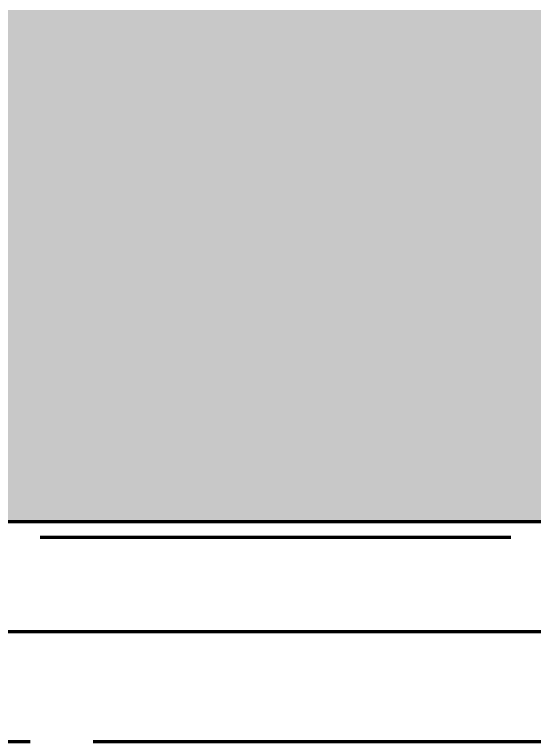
# Model space of a CAD drawing. Header units: millimetres. Extents: x 0 to 281, y 1 to 58.
# Drawn here: x 35.28 to 46.97, y 21.33 to 37.67 of the extents above; entities that cross this region are included whole.
import ezdxf

# ---------------------------------------------------------------- set-up
doc = ezdxf.new("R2010")
doc.units = ezdxf.units.MM
doc.linetypes.add('DASH_30_4', pattern=[11.994444, 10.583333, -1.411111])
doc.layers.add('FILL', color=7, linetype='Continuous')
doc.layers.add('LINES', color=7, linetype='Continuous')

msp = doc.modelspace()

# ---------------------------------------------------------------- hatches: boundary and pattern name
at = {"layer": 'FILL'}
for points in [[(29.96, 37.772), (46.936, 37.772), (46.936, 26.241), (29.96, 26.241)], [(46.883, 37.772), (63.859, 37.772), (63.859, 26.241), (46.883, 26.241)]]:
    msp.add_hatch(color=7, dxfattribs=at).paths.add_polyline_path(points)

# ---------------------------------------------------------------- linework, layer by layer
at = {"layer": 'LINES', "lineweight": 106, "true_color": 0xff00ff}
msp.add_line((27.517, 23.798), (252.456, 23.798), dxfattribs=at)
at = {"layer": 'LINES', "linetype": 'DASH_30_4', "lineweight": 106, "true_color": 0x0000ff}
msp.add_line((25.047, 21.329), (254.925, 21.329), dxfattribs=at)
msp.add_lwpolyline([(29.633, 49.577), (250.339, 49.577), (250.339, 25.915), (29.633, 25.915)], close=True, dxfattribs=at)
at = {"layer": 'LINES', "lineweight": 70}
msp.add_lwpolyline([(29.986, 49.224), (249.986, 49.224), (249.986, 26.267), (29.986, 26.267)], close=True, dxfattribs=at)

doc.saveas('drawing.dxf')
